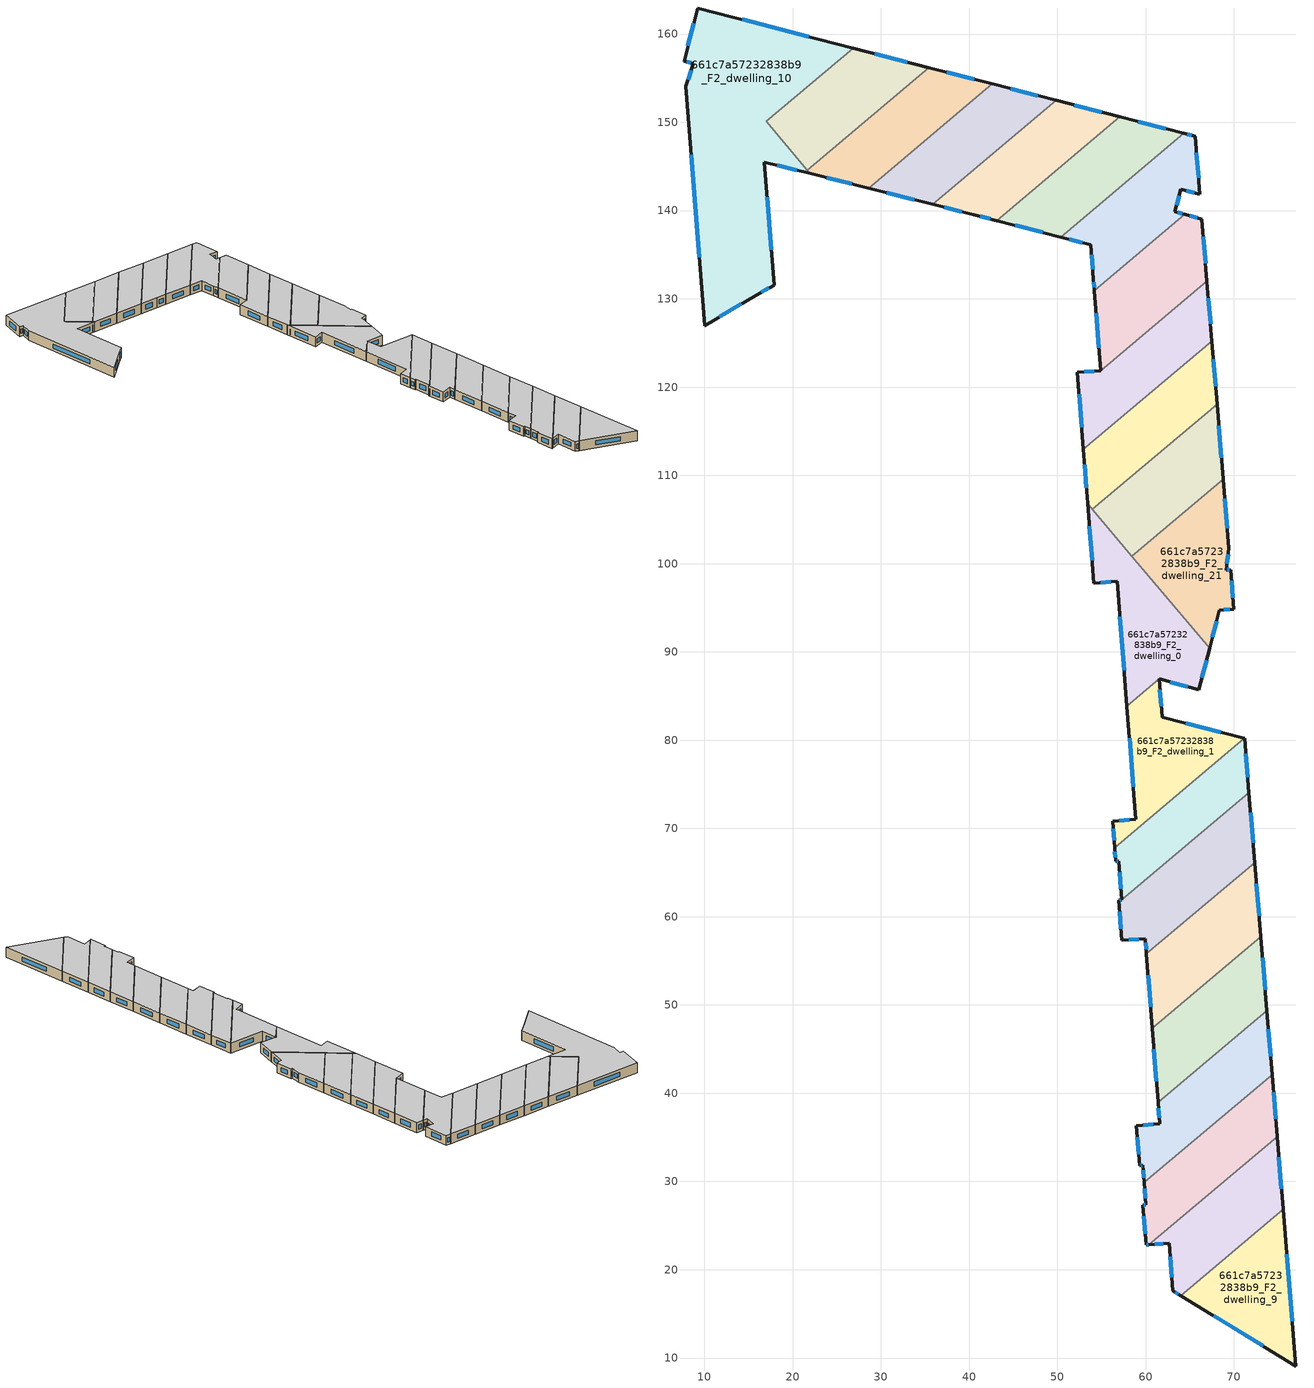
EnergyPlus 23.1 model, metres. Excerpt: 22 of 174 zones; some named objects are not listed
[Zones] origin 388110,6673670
661c7a57232838b9_F2_dwelling_0
 floor to 661c7a57232838b9_F1_dwelling_0 (EU_floor_Construction): 56.77,97.99 54.13,97.79 53.42,106.83 67.24,90.41 66.03,85.7 61.51,86.93 57.88,83.87 z6
 wall outside (EU_wall_Construction): 61.51,86.93 66.03,85.7 67.24,90.41 / 53.42,106.83 54.13,97.79 56.77,97.99 57.88,83.87 z6:9
 wall to 661c7a57232838b9_F2_dwelling_1 (EU_wall_Construction): 57.88,83.87 61.51,86.93 z6:9
 wall to 661c7a57232838b9_F2_dwelling_21 (EU_wall_Construction): 67.24,90.41 58.44,100.86 z6:9
 wall to 661c7a57232838b9_F2_dwelling_19 (EU_wall_Construction): 53.97,106.18 53.42,106.83 z6:9
 wall to 661c7a57232838b9_F2_dwelling_20 (EU_wall_Construction): 58.44,100.86 53.97,106.18 z6:9
 window (EU_Window_Construction): 66.38,87.04 66.9,89.06 / 62.8,86.58 64.74,86.05 / 57.09,93.96 57.56,87.91 / 54.89,97.85 56.02,97.93 / 53.63,104.25 53.93,100.37 z6.86:8.14
 ceiling to 661c7a57232838b9_F3_dwelling_0 (EU_floor_Construction): 66.03,85.7 67.24,90.41 53.42,106.83 54.13,97.79 56.77,97.99 57.88,83.87 61.51,86.93 z9
661c7a57232838b9_F2_dwelling_1
 floor to 661c7a57232838b9_F1_dwelling_1 (EU_floor_Construction): 71.18,80.21 56.48,67.83 56.24,70.83 58.88,71.03 57.88,83.87 61.51,86.93 61.87,82.6 z6
 wall outside (EU_wall_Construction): 57.88,83.87 58.88,71.03 56.24,70.83 56.48,67.83 / 71.18,80.21 61.87,82.6 61.51,86.93 z6:9
 wall to 661c7a57232838b9_F2_dwelling_2 (EU_wall_Construction): 56.48,67.83 71.18,80.21 z6:9
 window (EU_Window_Construction): 58.13,70.97 57,70.89 / 58.17,80.2 58.6,74.7 / 61.77,83.84 61.62,85.69 / 68.52,80.89 64.53,81.92 / 56.31,69.97 56.41,68.69 z6.86:8.14
 ceiling to 661c7a57232838b9_F3_dwelling_1 (EU_floor_Construction): 71.18,80.21 61.87,82.6 61.51,86.93 57.88,83.87 58.88,71.03 56.24,70.83 56.48,67.83 z9
661c7a57232838b9_F2_dwelling_10
 floor to 661c7a57232838b9_F1_dwelling_10 (EU_floor_Construction): 26.88,158.41 17,150.09 21.96,144.21 16.8,145.5 17.89,131.55 15.88,130.43 10.03,126.97 7.91,154.09 8.76,156.66 7.69,156.93 9.24,162.95 z6
 wall outside (EU_wall_Construction): 26.88,158.41 9.24,162.95 7.69,156.93 8.76,156.66 7.91,154.09 10.03,126.97 15.88,130.43 17.89,131.55 16.8,145.5 21.96,144.21 z6:9
 wall to 661c7a57232838b9_F2_dwelling_11 (EU_wall_Construction): 21.63,144.6 17,150.09 26.88,158.41 z6:9
 wall to 661c7a57232838b9_F2_dwelling_12 (EU_wall_Construction): 21.96,144.21 21.63,144.6 z6:9
 window (EU_Window_Construction): 8.52,155.92 8.15,154.82 / 8,156.85 8.45,156.74 / 8.8,161.23 8.14,158.65 / 21.84,159.71 14.28,161.65 / 18.28,145.14 20.48,144.58 / 17.58,135.54 17.12,141.52 / 16.45,130.75 17.32,131.23 / 11.7,127.96 14.2,129.44 / 8.52,146.34 9.42,134.72 z6.86:8.14
 ceiling to 661c7a57232838b9_F3_dwelling_10 (EU_floor_Construction): 17.89,131.55 16.8,145.5 21.96,144.21 17,150.09 26.88,158.41 9.24,162.95 7.69,156.93 8.76,156.66 7.91,154.09 10.03,126.97 15.88,130.43 z9
661c7a57232838b9_F2_dwelling_11
 floor to 661c7a57232838b9_F1_dwelling_11 (EU_floor_Construction): 35.42,156.2 21.63,144.6 17,150.09 26.88,158.41 z6
 wall outside (EU_wall_Construction): 35.42,156.2 26.88,158.41 z6:9
 wall to 661c7a57232838b9_F2_dwelling_12 (EU_wall_Construction): 21.63,144.6 35.42,156.2 z6:9
 window (EU_Window_Construction): 32.98,156.83 29.32,157.78 z6.86:8.14
 ceiling to 661c7a57232838b9_F3_dwelling_11 (EU_floor_Construction): 35.42,156.2 26.88,158.41 17,150.09 21.63,144.6 z9
661c7a57232838b9_F2_dwelling_12
 floor to 661c7a57232838b9_F1_dwelling_12 (EU_floor_Construction): 42.62,154.35 28.6,142.54 21.96,144.21 21.63,144.6 35.42,156.2 z6
 wall outside (EU_wall_Construction): 42.62,154.35 35.42,156.2 / 21.96,144.21 28.6,142.54 z6:9
 wall to 661c7a57232838b9_F2_dwelling_13 (EU_wall_Construction): 28.6,142.54 42.62,154.35 z6:9
 window (EU_Window_Construction): 40.57,154.88 37.48,155.67 / 23.85,143.73 26.7,143.02 z6.86:8.14
 ceiling to 661c7a57232838b9_F3_dwelling_12 (EU_floor_Construction): 42.62,154.35 35.42,156.2 21.63,144.6 21.96,144.21 28.6,142.54 z9
661c7a57232838b9_F2_dwelling_13
 floor to 661c7a57232838b9_F1_dwelling_13 (EU_floor_Construction): 49.84,152.49 35.86,140.72 28.6,142.54 42.62,154.35 z6
 wall outside (EU_wall_Construction): 28.6,142.54 35.86,140.72 / 49.84,152.49 42.62,154.35 z6:9
 wall to 661c7a57232838b9_F2_dwelling_14 (EU_wall_Construction): 35.86,140.72 49.84,152.49 z6:9
 window (EU_Window_Construction): 30.68,142.02 33.79,141.24 / 47.78,153.02 44.69,153.82 z6.86:8.14
 ceiling to 661c7a57232838b9_F3_dwelling_13 (EU_floor_Construction): 49.84,152.49 42.62,154.35 28.6,142.54 35.86,140.72 z9
661c7a57232838b9_F2_dwelling_14
 floor to 661c7a57232838b9_F1_dwelling_14 (EU_floor_Construction): 57.08,150.62 43.13,138.87 40.51,139.55 35.86,140.72 49.84,152.49 z6
 wall outside (EU_wall_Construction): 57.08,150.62 49.84,152.49 / 35.86,140.72 40.51,139.55 43.13,138.87 z6:9
 wall to 661c7a57232838b9_F2_dwelling_15 (EU_wall_Construction): 43.13,138.87 57.08,150.62 z6:9
 window (EU_Window_Construction): 55.02,151.15 51.91,151.95 / 41.26,139.36 42.38,139.07 / 37.19,140.38 39.19,139.88 z6.86:8.14
 ceiling to 661c7a57232838b9_F3_dwelling_14 (EU_floor_Construction): 57.08,150.62 49.84,152.49 35.86,140.72 40.51,139.55 43.13,138.87 z9
661c7a57232838b9_F2_dwelling_15
 floor to 661c7a57232838b9_F1_dwelling_15 (EU_floor_Construction): 64.33,148.75 50.38,137.01 43.13,138.87 57.08,150.62 z6
 wall outside (EU_wall_Construction): 43.13,138.87 50.38,137.01 / 64.33,148.75 57.08,150.62 z6:9
 wall to 661c7a57232838b9_F2_dwelling_16 (EU_wall_Construction): 50.38,137.01 64.33,148.75 z6:9
 window (EU_Window_Construction): 45.2,138.34 48.31,137.54 / 62.26,149.28 59.15,150.08 z6.86:8.14
 ceiling to 661c7a57232838b9_F3_dwelling_15 (EU_floor_Construction): 64.33,148.75 57.08,150.62 43.13,138.87 50.38,137.01 z9
661c7a57232838b9_F2_dwelling_16
 floor to 661c7a57232838b9_F1_dwelling_16 (EU_floor_Construction): 65.6,148.42 66.14,141.86 63.98,142.44 63.3,139.88 64.44,139.56 54.19,130.93 54.09,132.26 53.79,136.13 50.38,137.01 64.33,148.75 z6
 wall outside (EU_wall_Construction): 64.44,139.56 63.3,139.88 63.98,142.44 66.14,141.86 65.6,148.42 64.33,148.75 / 50.38,137.01 53.79,136.13 54.09,132.26 54.19,130.93 z6:9
 wall to 661c7a57232838b9_F2_dwelling_17 (EU_wall_Construction): 54.19,130.93 64.44,139.56 z6:9
 window (EU_Window_Construction): 64.12,139.65 63.63,139.79 / 54.11,131.88 54.16,131.31 / 53.87,135.02 54,133.36 / 51.35,136.76 52.81,136.38 / 65.24,148.52 64.69,148.66 / 65.98,143.74 65.75,146.55 / 64.6,142.27 65.52,142.03 / 63.49,140.61 63.79,141.71 z6.86:8.14
 ceiling to 661c7a57232838b9_F3_dwelling_16 (EU_floor_Construction): 64.44,139.56 63.3,139.88 63.98,142.44 66.14,141.86 65.6,148.42 64.33,148.75 50.38,137.01 53.79,136.13 54.09,132.26 54.19,130.93 z9
661c7a57232838b9_F2_dwelling_17
 floor to 661c7a57232838b9_F1_dwelling_17 (EU_floor_Construction): 66.37,139.01 66.94,132.01 54.9,121.88 54.19,130.93 64.44,139.56 z6
 wall outside (EU_wall_Construction): 54.19,130.93 54.9,121.88 / 66.94,132.01 66.37,139.01 64.44,139.56 z6:9
 wall to 661c7a57232838b9_F2_dwelling_18 (EU_wall_Construction): 54.9,121.88 66.94,132.01 z6:9
 window (EU_Window_Construction): 54.39,128.34 54.7,124.46 / 65.82,139.17 64.99,139.4 / 66.78,134.01 66.53,137.01 z6.86:8.14
 ceiling to 661c7a57232838b9_F3_dwelling_17 (EU_floor_Construction): 66.94,132.01 66.37,139.01 64.44,139.56 54.19,130.93 54.9,121.88 z9
661c7a57232838b9_F2_dwelling_18
 floor to 661c7a57232838b9_F1_dwelling_18 (EU_floor_Construction): 66.94,132.01 67.5,125.22 52.94,112.97 52.26,121.67 54.9,121.88 z6
 wall outside (EU_wall_Construction): 54.9,121.88 52.26,121.67 52.94,112.97 / 67.5,125.22 66.94,132.01 z6:9
 wall to 661c7a57232838b9_F2_dwelling_19 (EU_wall_Construction): 52.94,112.97 67.5,125.22 z6:9
 window (EU_Window_Construction): 52.46,119.18 52.75,115.45 / 54.15,121.82 53.02,121.73 / 67.34,127.16 67.1,130.07 z6.86:8.14
 ceiling to 661c7a57232838b9_F3_dwelling_18 (EU_floor_Construction): 67.5,125.22 66.94,132.01 54.9,121.88 52.26,121.67 52.94,112.97 z9
661c7a57232838b9_F2_dwelling_19
 floor to 661c7a57232838b9_F1_dwelling_19 (EU_floor_Construction): 67.5,125.22 68.09,118.07 53.97,106.18 53.42,106.83 52.94,112.97 z6
 wall outside (EU_wall_Construction): 52.94,112.97 53.42,106.83 / 68.09,118.07 67.5,125.22 z6:9
 wall to 661c7a57232838b9_F2_dwelling_20 (EU_wall_Construction): 53.97,106.18 68.09,118.07 z6:9
 window (EU_Window_Construction): 53.08,111.21 53.29,108.58 / 67.92,120.11 67.67,123.18 z6.86:8.14
 ceiling to 661c7a57232838b9_F3_dwelling_19 (EU_floor_Construction): 68.09,118.07 67.5,125.22 52.94,112.97 53.42,106.83 53.97,106.18 z9
661c7a57232838b9_F2_dwelling_2
 floor to 661c7a57232838b9_F1_dwelling_2 (EU_floor_Construction): 71.19,80.2 71.7,74.03 57.29,61.9 56.95,66.29 56.6,66.26 56.48,67.83 71.18,80.21 z6
 wall outside (EU_wall_Construction): 56.48,67.83 56.6,66.26 56.95,66.29 57.29,61.9 / 71.7,74.03 71.19,80.2 71.18,80.21 z6:9
 wall to 661c7a57232838b9_F2_dwelling_3 (EU_wall_Construction): 57.29,61.9 71.7,74.03 z6:9
 window (EU_Window_Construction): 57.05,65.04 57.19,63.15 / 56.7,66.27 56.85,66.28 / 56.51,67.38 56.56,66.71 / 71.56,75.79 71.34,78.44 z6.86:8.14
 ceiling to 661c7a57232838b9_F3_dwelling_2 (EU_floor_Construction): 71.7,74.03 71.19,80.2 71.18,80.21 56.48,67.83 56.6,66.26 56.95,66.29 57.29,61.9 z9
661c7a57232838b9_F2_dwelling_20
 floor to 661c7a57232838b9_F1_dwelling_20 (EU_floor_Construction): 68.09,118.07 68.79,109.57 58.44,100.86 53.97,106.18 z6
 wall outside (EU_wall_Construction): 68.79,109.57 68.09,118.07 z6:9
 wall to 661c7a57232838b9_F2_dwelling_21 (EU_wall_Construction): 58.44,100.86 68.79,109.57 z6:9
 window (EU_Window_Construction): 68.59,112 68.29,115.64 z6.86:8.14
 ceiling to 661c7a57232838b9_F3_dwelling_20 (EU_floor_Construction): 68.79,109.57 68.09,118.07 53.97,106.18 58.44,100.86 z9
661c7a57232838b9_F2_dwelling_21
 floor to 661c7a57232838b9_F1_dwelling_21 (EU_floor_Construction): 68.79,109.57 69.43,101.76 69.12,99.28 69.61,99.31 69.99,94.85 68.35,94.71 67.24,90.41 58.44,100.86 z6
 wall outside (EU_wall_Construction): 67.24,90.41 68.35,94.71 69.99,94.85 69.61,99.31 69.12,99.28 69.43,101.76 68.79,109.57 z6:9
 window (EU_Window_Construction): 69.88,96.13 69.72,98.04 / 68.82,94.75 69.52,94.81 / 67.56,91.64 68.03,93.49 / 69.24,103.99 68.97,107.34 / 69.21,99.99 69.34,101.05 / 69.47,99.3 69.26,99.29 z6.86:8.14
 ceiling to 661c7a57232838b9_F3_dwelling_21 (EU_floor_Construction): 67.24,90.41 68.35,94.71 69.99,94.85 69.61,99.31 69.12,99.28 69.43,101.76 68.79,109.57 58.44,100.86 z9
661c7a57232838b9_F2_dwelling_3
 floor to 661c7a57232838b9_F1_dwelling_3 (EU_floor_Construction): 71.7,74.03 72.35,66.12 60.08,55.79 59.94,57.52 57.3,57.31 56.94,61.87 57.29,61.9 z6
 wall outside (EU_wall_Construction): 57.29,61.9 56.94,61.87 57.3,57.31 59.94,57.52 60.08,55.79 / 72.35,66.12 71.7,74.03 z6:9
 wall to 661c7a57232838b9_F2_dwelling_4 (EU_wall_Construction): 60.08,55.79 72.35,66.12 z6:9
 window (EU_Window_Construction): 59.98,57.02 60.04,56.28 / 58.05,57.37 59.19,57.46 / 57.04,60.57 57.2,58.61 / 57.19,61.89 57.04,61.88 / 72.16,68.38 71.89,71.77 z6.86:8.14
 ceiling to 661c7a57232838b9_F3_dwelling_3 (EU_floor_Construction): 72.35,66.12 71.7,74.03 57.29,61.9 56.94,61.87 57.3,57.31 59.94,57.52 60.08,55.79 z9
661c7a57232838b9_F2_dwelling_4
 floor to 661c7a57232838b9_F1_dwelling_4 (EU_floor_Construction): 72.35,66.12 73.04,57.72 60.74,47.37 60.08,55.79 z6
 wall outside (EU_wall_Construction): 73.04,57.72 72.35,66.12 / 60.08,55.79 60.74,47.37 z6:9
 wall to 661c7a57232838b9_F2_dwelling_5 (EU_wall_Construction): 60.74,47.37 73.04,57.72 z6:9
 window (EU_Window_Construction): 72.84,60.12 72.55,63.72 / 60.26,53.38 60.55,49.77 z6.86:8.14
 ceiling to 661c7a57232838b9_F3_dwelling_4 (EU_floor_Construction): 73.04,57.72 72.35,66.12 60.08,55.79 60.74,47.37 z9
661c7a57232838b9_F2_dwelling_5
 floor to 661c7a57232838b9_F1_dwelling_5 (EU_floor_Construction): 73.04,57.72 73.72,49.35 61.39,38.97 60.74,47.37 z6
 wall outside (EU_wall_Construction): 73.72,49.35 73.04,57.72 / 60.74,47.37 61.39,38.97 z6:9
 wall to 661c7a57232838b9_F2_dwelling_6 (EU_wall_Construction): 61.39,38.97 73.72,49.35 z6:9
 window (EU_Window_Construction): 73.53,51.74 73.23,55.33 / 60.92,44.97 61.21,41.37 z6.86:8.14
 ceiling to 661c7a57232838b9_F3_dwelling_5 (EU_floor_Construction): 73.72,49.35 73.04,57.72 60.74,47.37 61.39,38.97 z9
661c7a57232838b9_F2_dwelling_6
 floor to 661c7a57232838b9_F1_dwelling_6 (EU_floor_Construction): 73.72,49.35 74.32,42.09 59.82,29.89 59.66,31.83 59.32,31.8 58.94,36.32 61.58,36.54 61.39,38.97 z6
 wall outside (EU_wall_Construction): 61.39,38.97 61.58,36.54 58.94,36.32 59.32,31.8 59.66,31.83 59.82,29.89 / 74.32,42.09 73.72,49.35 z6:9
 wall to 661c7a57232838b9_F2_dwelling_7 (EU_wall_Construction): 59.82,29.89 74.32,42.09 z6:9
 window (EU_Window_Construction): 59.41,31.81 59.56,31.82 / 59.05,35.03 59.21,33.09 / 60.83,36.47 59.7,36.38 / 61.45,38.27 61.53,37.23 / 74.15,44.16 73.89,47.27 / 59.71,31.27 59.78,30.44 z6.86:8.14
 ceiling to 661c7a57232838b9_F3_dwelling_6 (EU_floor_Construction): 74.32,42.09 73.72,49.35 61.39,38.97 61.58,36.54 58.94,36.32 59.32,31.8 59.66,31.83 59.82,29.89 z9
661c7a57232838b9_F2_dwelling_7
 floor to 661c7a57232838b9_F1_dwelling_7 (EU_floor_Construction): 74.32,42.09 74.9,35.08 60.35,22.83 60.05,22.81 59.68,27.33 60.03,27.36 59.82,29.89 z6
 wall outside (EU_wall_Construction): 59.82,29.89 60.03,27.36 59.68,27.33 60.05,22.81 60.35,22.83 / 74.9,35.08 74.32,42.09 z6:9
 wall to 661c7a57232838b9_F2_dwelling_8 (EU_wall_Construction): 60.35,22.83 74.9,35.08 z6:9
 window (EU_Window_Construction): 59.79,26.04 59.95,24.1 / 59.93,27.35 59.78,27.34 / 59.88,29.17 59.97,28.08 / 74.73,37.08 74.48,40.09 / 60.14,22.81 60.26,22.82 z6.86:8.14
 ceiling to 661c7a57232838b9_F3_dwelling_7 (EU_floor_Construction): 74.9,35.08 74.32,42.09 59.82,29.89 60.03,27.36 59.68,27.33 60.05,22.81 60.35,22.83 z9
661c7a57232838b9_F2_dwelling_8
 floor to 661c7a57232838b9_F1_dwelling_8 (EU_floor_Construction): 74.9,35.08 75.57,26.85 63.95,17.07 63.09,17.59 62.64,23.02 60.35,22.83 z6
 wall outside (EU_wall_Construction): 60.35,22.83 62.64,23.02 63.09,17.59 63.95,17.07 / 75.57,26.85 74.9,35.08 z6:9
 wall to 661c7a57232838b9_F2_dwelling_9 (EU_wall_Construction): 63.95,17.07 75.57,26.85 z6:9
 window (EU_Window_Construction): 62.77,21.47 62.96,19.14 / 61,22.88 61.99,22.97 / 75.38,29.2 75.09,32.73 / 63.33,17.44 63.7,17.22 z6.86:8.14
 ceiling to 661c7a57232838b9_F3_dwelling_8 (EU_floor_Construction): 75.57,26.85 74.9,35.08 60.35,22.83 62.64,23.02 63.09,17.59 63.95,17.07 z9
661c7a57232838b9_F2_dwelling_9
 floor to 661c7a57232838b9_F1_dwelling_9 (EU_floor_Construction): 75.57,26.85 77.03,9.09 63.95,17.07 z6
 wall outside (EU_wall_Construction): 63.95,17.07 77.03,9.09 75.57,26.85 z6:9
 window (EU_Window_Construction): 76.61,14.17 75.99,21.78 / 67.69,14.79 73.29,11.37 z6.86:8.14
 ceiling to 661c7a57232838b9_F3_dwelling_9 (EU_floor_Construction): 77.03,9.09 75.57,26.85 63.95,17.07 z9
[Building]
EU S2 Campaign: North Axis=0; Terrain=City; Solar Distribution=FullExterior
[Site:Location]
Helsinki-Vantaa.AP: Latitude=60.317; Longitude=24.963; Time Zone=2; Elevation=54.6
[SizingPeriod:WeatherFileDays]
AnnualSizingPeriod: Begin Month=1; Begin Day of Month=1; End Month=12; End Day of Month=31; Day of Week for Start Day=Monday; Use Weather File Daylight Saving Period=No; Use Weather File Rain and Snow Indicators=No
[MATERIAL]
EU_InternalMass_Material: Roughness=MediumRough; Thickness=0.1; Conductivity=1; Density=1800; Specific Heat=900; Thermal Absorptance=0.9; Solar Absorptance=0.7; Visible Absorptance=0.7
[MATERIAL:NOMASS] Roughness=MediumRough; Thermal Absorptance=0.9; Solar Absorptance=0.7; Visible Absorptance=0.7
Name | Thermal Resistance
EU_wall_NoMass | 5.91765
EU_floor_NoMass | 6.2875
[WINDOWMATERIAL:SIMPLEGLAZINGSYSTEM]
EU_Window_SimpleGlazing: UFactor=0.994035; Solar Heat Gain Coefficient=0.7; Visible Transmittance=0.7
[CONSTRUCTION]
EU_wall_Construction: EU_wall_NoMass
EU_floor_Construction: EU_floor_NoMass
EU_Window_Construction: EU_Window_SimpleGlazing
EU_InternalMass_Construction: EU_InternalMass_Material
[ZONE] Type=1; Multiplier=1; Ceiling Height=autocalculate; Floor Area=autocalculate; Part of Total Floor Area=Yes
Name | Volume
661c7a57232838b9_F2_dwelling_0 | 372.787
661c7a57232838b9_F2_dwelling_1 | 310.259
661c7a57232838b9_F2_dwelling_10 | 1025.71
661c7a57232838b9_F2_dwelling_11 | 333.494
661c7a57232838b9_F2_dwelling_12 | 333.448
661c7a57232838b9_F2_dwelling_13 | 333.477
661c7a57232838b9_F2_dwelling_14 | 333.467
661c7a57232838b9_F2_dwelling_15 | 333.461
661c7a57232838b9_F2_dwelling_16; 661c7a57232838b9_F2_dwelling_20 | 333.454
661c7a57232838b9_F2_dwelling_17 | 342.512
661c7a57232838b9_F2_dwelling_18 | 324.379
661c7a57232838b9_F2_dwelling_19 | 333.507
661c7a57232838b9_F2_dwelling_2 | 287.609
661c7a57232838b9_F2_dwelling_21 | 333.459
661c7a57232838b9_F2_dwelling_3 | 353.043
661c7a57232838b9_F2_dwelling_4 | 330.923
661c7a57232838b9_F2_dwelling_5 | 330.904
661c7a57232838b9_F2_dwelling_6 | 330.911
661c7a57232838b9_F2_dwelling_7 | 330.955
661c7a57232838b9_F2_dwelling_8 | 330.946
661c7a57232838b9_F2_dwelling_9 | 330.895
[INTERNALMASS] Construction=EU_InternalMass_Construction
Name | Zone or ZoneList | Surface Area
661c7a57232838b9_F2_dwelling_0_EU_InternalMass | 661c7a57232838b9_F2_dwelling_0 | 124.261
661c7a57232838b9_F2_dwelling_1_EU_InternalMass | 661c7a57232838b9_F2_dwelling_1 | 103.426
661c7a57232838b9_F2_dwelling_2_EU_InternalMass | 661c7a57232838b9_F2_dwelling_2 | 95.8591
661c7a57232838b9_F2_dwelling_3_EU_InternalMass | 661c7a57232838b9_F2_dwelling_3 | 117.679
661c7a57232838b9_F2_dwelling_4_EU_InternalMass | 661c7a57232838b9_F2_dwelling_4 | 110.308
661c7a57232838b9_F2_dwelling_5_EU_InternalMass | 661c7a57232838b9_F2_dwelling_5 | 110.301
661c7a57232838b9_F2_dwelling_6_EU_InternalMass | 661c7a57232838b9_F2_dwelling_6 | 110.304
661c7a57232838b9_F2_dwelling_7_EU_InternalMass | 661c7a57232838b9_F2_dwelling_7 | 110.318
661c7a57232838b9_F2_dwelling_8_EU_InternalMass | 661c7a57232838b9_F2_dwelling_8 | 110.316
661c7a57232838b9_F2_dwelling_9_EU_InternalMass | 661c7a57232838b9_F2_dwelling_9 | 110.298
661c7a57232838b9_F2_dwelling_10_EU_InternalMass | 661c7a57232838b9_F2_dwelling_10 | 341.895
661c7a57232838b9_F2_dwelling_11_EU_InternalMass | 661c7a57232838b9_F2_dwelling_11 | 111.165
661c7a57232838b9_F2_dwelling_12_EU_InternalMass | 661c7a57232838b9_F2_dwelling_12 | 111.149
661c7a57232838b9_F2_dwelling_13_EU_InternalMass | 661c7a57232838b9_F2_dwelling_13 | 111.159
661c7a57232838b9_F2_dwelling_14_EU_InternalMass | 661c7a57232838b9_F2_dwelling_14 | 111.156
661c7a57232838b9_F2_dwelling_15_EU_InternalMass | 661c7a57232838b9_F2_dwelling_15 | 111.154
661c7a57232838b9_F2_dwelling_16_EU_InternalMass | 661c7a57232838b9_F2_dwelling_16 | 111.151
661c7a57232838b9_F2_dwelling_17_EU_InternalMass | 661c7a57232838b9_F2_dwelling_17 | 114.171
661c7a57232838b9_F2_dwelling_18_EU_InternalMass | 661c7a57232838b9_F2_dwelling_18 | 108.126
661c7a57232838b9_F2_dwelling_19_EU_InternalMass | 661c7a57232838b9_F2_dwelling_19 | 111.169
661c7a57232838b9_F2_dwelling_20_EU_InternalMass | 661c7a57232838b9_F2_dwelling_20 | 111.151
661c7a57232838b9_F2_dwelling_21_EU_InternalMass | 661c7a57232838b9_F2_dwelling_21 | 111.153
[OTHEREQUIPMENT] Fuel Type=Electricity; Design Level Calculation Method=Watts/Area; Power per Zone Floor Area=1; Fraction Latent=0; Fraction Radiant=0; Fraction Lost=0; Carbon Dioxide Generation Rate=0; EndUse Subcategory=EU_Step8_InternalGains
Name | Zone or ZoneList or Space or SpaceList | Schedule
EU_Step8_InternalGain_661c7a57232838b9_F2_dwelling_0_f000 | 661c7a57232838b9_F2_dwelling_0 | EU_Step8_GainSchedule_661c7a57232838b9_F2_dwelling_0_f000
EU_Step8_InternalGain_661c7a57232838b9_F2_dwelling_1_f000 | 661c7a57232838b9_F2_dwelling_1 | EU_Step8_GainSchedule_661c7a57232838b9_F2_dwelling_1_f000
EU_Step8_InternalGain_661c7a57232838b9_F2_dwelling_2_f000 | 661c7a57232838b9_F2_dwelling_2 | EU_Step8_GainSchedule_661c7a57232838b9_F2_dwelling_2_f000
EU_Step8_InternalGain_661c7a57232838b9_F2_dwelling_3_f000 | 661c7a57232838b9_F2_dwelling_3 | EU_Step8_GainSchedule_661c7a57232838b9_F2_dwelling_3_f000
EU_Step8_InternalGain_661c7a57232838b9_F2_dwelling_4_f000 | 661c7a57232838b9_F2_dwelling_4 | EU_Step8_GainSchedule_661c7a57232838b9_F2_dwelling_4_f000
EU_Step8_InternalGain_661c7a57232838b9_F2_dwelling_5_f000 | 661c7a57232838b9_F2_dwelling_5 | EU_Step8_GainSchedule_661c7a57232838b9_F2_dwelling_5_f000
EU_Step8_InternalGain_661c7a57232838b9_F2_dwelling_6_f000 | 661c7a57232838b9_F2_dwelling_6 | EU_Step8_GainSchedule_661c7a57232838b9_F2_dwelling_6_f000
EU_Step8_InternalGain_661c7a57232838b9_F2_dwelling_7_f000 | 661c7a57232838b9_F2_dwelling_7 | EU_Step8_GainSchedule_661c7a57232838b9_F2_dwelling_7_f000
EU_Step8_InternalGain_661c7a57232838b9_F2_dwelling_8_f000 | 661c7a57232838b9_F2_dwelling_8 | EU_Step8_GainSchedule_661c7a57232838b9_F2_dwelling_8_f000
EU_Step8_InternalGain_661c7a57232838b9_F2_dwelling_9_f000 | 661c7a57232838b9_F2_dwelling_9 | EU_Step8_GainSchedule_661c7a57232838b9_F2_dwelling_9_f000
EU_Step8_InternalGain_661c7a57232838b9_F2_dwelling_10_f000 | 661c7a57232838b9_F2_dwelling_10 | EU_Step8_GainSchedule_661c7a57232838b9_F2_dwelling_10_f000
EU_Step8_InternalGain_661c7a57232838b9_F2_dwelling_11_f000 | 661c7a57232838b9_F2_dwelling_11 | EU_Step8_GainSchedule_661c7a57232838b9_F2_dwelling_11_f000
EU_Step8_InternalGain_661c7a57232838b9_F2_dwelling_12_f000 | 661c7a57232838b9_F2_dwelling_12 | EU_Step8_GainSchedule_661c7a57232838b9_F2_dwelling_12_f000
EU_Step8_InternalGain_661c7a57232838b9_F2_dwelling_13_f000 | 661c7a57232838b9_F2_dwelling_13 | EU_Step8_GainSchedule_661c7a57232838b9_F2_dwelling_13_f000
EU_Step8_InternalGain_661c7a57232838b9_F2_dwelling_14_f000 | 661c7a57232838b9_F2_dwelling_14 | EU_Step8_GainSchedule_661c7a57232838b9_F2_dwelling_14_f000
EU_Step8_InternalGain_661c7a57232838b9_F2_dwelling_15_f000 | 661c7a57232838b9_F2_dwelling_15 | EU_Step8_GainSchedule_661c7a57232838b9_F2_dwelling_15_f000
EU_Step8_InternalGain_661c7a57232838b9_F2_dwelling_16_f000 | 661c7a57232838b9_F2_dwelling_16 | EU_Step8_GainSchedule_661c7a57232838b9_F2_dwelling_16_f000
EU_Step8_InternalGain_661c7a57232838b9_F2_dwelling_17_f000 | 661c7a57232838b9_F2_dwelling_17 | EU_Step8_GainSchedule_661c7a57232838b9_F2_dwelling_17_f000
EU_Step8_InternalGain_661c7a57232838b9_F2_dwelling_18_f000 | 661c7a57232838b9_F2_dwelling_18 | EU_Step8_GainSchedule_661c7a57232838b9_F2_dwelling_18_f000
EU_Step8_InternalGain_661c7a57232838b9_F2_dwelling_19_f000 | 661c7a57232838b9_F2_dwelling_19 | EU_Step8_GainSchedule_661c7a57232838b9_F2_dwelling_19_f000
EU_Step8_InternalGain_661c7a57232838b9_F2_dwelling_20_f000 | 661c7a57232838b9_F2_dwelling_20 | EU_Step8_GainSchedule_661c7a57232838b9_F2_dwelling_20_f000
EU_Step8_InternalGain_661c7a57232838b9_F2_dwelling_21_f000 | 661c7a57232838b9_F2_dwelling_21 | EU_Step8_GainSchedule_661c7a57232838b9_F2_dwelling_21_f000
[ZONEVENTILATION:DESIGNFLOWRATE] Schedule=EU_AlwaysOn; Design Flow Rate Calculation Method=AirChanges/Hour; Air Changes per Hour=0.596421; Ventilation Type=Natural; Fan Pressure Rise=0; Fan Total Efficiency=1; Constant Term Coefficient=1; Temperature Term Coefficient=0; Velocity Term Coefficient=0; Velocity Squared Term Coefficient=0; Minimum Indoor Temperature=-100; Maximum Indoor Temperature=100; Delta Temperature=-100; Minimum Outdoor Temperature=-100; Maximum Outdoor Temperature=100; Maximum Wind Speed=40
Name | Zone or ZoneList or Space or SpaceList
EU_ConstantAir_661c7a57232838b9_F2_dwelling_0 | 661c7a57232838b9_F2_dwelling_0
EU_ConstantAir_661c7a57232838b9_F2_dwelling_1 | 661c7a57232838b9_F2_dwelling_1
EU_ConstantAir_661c7a57232838b9_F2_dwelling_2 | 661c7a57232838b9_F2_dwelling_2
EU_ConstantAir_661c7a57232838b9_F2_dwelling_3 | 661c7a57232838b9_F2_dwelling_3
EU_ConstantAir_661c7a57232838b9_F2_dwelling_4 | 661c7a57232838b9_F2_dwelling_4
EU_ConstantAir_661c7a57232838b9_F2_dwelling_5 | 661c7a57232838b9_F2_dwelling_5
EU_ConstantAir_661c7a57232838b9_F2_dwelling_6 | 661c7a57232838b9_F2_dwelling_6
EU_ConstantAir_661c7a57232838b9_F2_dwelling_7 | 661c7a57232838b9_F2_dwelling_7
EU_ConstantAir_661c7a57232838b9_F2_dwelling_8 | 661c7a57232838b9_F2_dwelling_8
EU_ConstantAir_661c7a57232838b9_F2_dwelling_9 | 661c7a57232838b9_F2_dwelling_9
EU_ConstantAir_661c7a57232838b9_F2_dwelling_10 | 661c7a57232838b9_F2_dwelling_10
EU_ConstantAir_661c7a57232838b9_F2_dwelling_11 | 661c7a57232838b9_F2_dwelling_11
EU_ConstantAir_661c7a57232838b9_F2_dwelling_12 | 661c7a57232838b9_F2_dwelling_12
EU_ConstantAir_661c7a57232838b9_F2_dwelling_13 | 661c7a57232838b9_F2_dwelling_13
EU_ConstantAir_661c7a57232838b9_F2_dwelling_14 | 661c7a57232838b9_F2_dwelling_14
EU_ConstantAir_661c7a57232838b9_F2_dwelling_15 | 661c7a57232838b9_F2_dwelling_15
EU_ConstantAir_661c7a57232838b9_F2_dwelling_16 | 661c7a57232838b9_F2_dwelling_16
EU_ConstantAir_661c7a57232838b9_F2_dwelling_17 | 661c7a57232838b9_F2_dwelling_17
EU_ConstantAir_661c7a57232838b9_F2_dwelling_18 | 661c7a57232838b9_F2_dwelling_18
EU_ConstantAir_661c7a57232838b9_F2_dwelling_19 | 661c7a57232838b9_F2_dwelling_19
EU_ConstantAir_661c7a57232838b9_F2_dwelling_20 | 661c7a57232838b9_F2_dwelling_20
EU_ConstantAir_661c7a57232838b9_F2_dwelling_21 | 661c7a57232838b9_F2_dwelling_21
[HVACTEMPLATE:ZONE:IDEALLOADSAIRSYSTEM] System Availability Schedule=EU_AlwaysOn; Maximum Heating Supply Air Temperature=50; Minimum Cooling Supply Air Temperature=13; Maximum Heating Supply Air Humidity Ratio=0.0156; Minimum Cooling Supply Air Humidity Ratio=0.0077; Heating Limit=NoLimit; Cooling Limit=NoLimit; Heating Availability Schedule=EU_AlwaysOn; Cooling Availability Schedule=EU_CoolingOff; Dehumidification Control Type=ConstantSensibleHeatRatio; Cooling Sensible Heat Ratio=0.7; Dehumidification Setpoint=60; Humidification Control Type=None; Humidification Setpoint=30; Outdoor Air Method=None; Outdoor Air Flow Rate per Person=0.00944; Outdoor Air Flow Rate per Zone Floor Area=0; Outdoor Air Flow Rate per Zone=0; Demand Controlled Ventilation Type=None; Outdoor Air Economizer Type=NoEconomizer; Heat Recovery Type=None; Sensible Heat Recovery Effectiveness=0.7; Latent Heat Recovery Effectiveness=0.65
Name | Template Thermostat
661c7a57232838b9_F2_dwelling_0 | EU_HeatOnly_661c7a57232838b9_F2_dwelling_0
661c7a57232838b9_F2_dwelling_1 | EU_HeatOnly_661c7a57232838b9_F2_dwelling_1
661c7a57232838b9_F2_dwelling_2 | EU_HeatOnly_661c7a57232838b9_F2_dwelling_2
661c7a57232838b9_F2_dwelling_3 | EU_HeatOnly_661c7a57232838b9_F2_dwelling_3
661c7a57232838b9_F2_dwelling_4 | EU_HeatOnly_661c7a57232838b9_F2_dwelling_4
661c7a57232838b9_F2_dwelling_5 | EU_HeatOnly_661c7a57232838b9_F2_dwelling_5
661c7a57232838b9_F2_dwelling_6 | EU_HeatOnly_661c7a57232838b9_F2_dwelling_6
661c7a57232838b9_F2_dwelling_7 | EU_HeatOnly_661c7a57232838b9_F2_dwelling_7
661c7a57232838b9_F2_dwelling_8 | EU_HeatOnly_661c7a57232838b9_F2_dwelling_8
661c7a57232838b9_F2_dwelling_9 | EU_HeatOnly_661c7a57232838b9_F2_dwelling_9
661c7a57232838b9_F2_dwelling_10 | EU_HeatOnly_661c7a57232838b9_F2_dwelling_10
661c7a57232838b9_F2_dwelling_11 | EU_HeatOnly_661c7a57232838b9_F2_dwelling_11
661c7a57232838b9_F2_dwelling_12 | EU_HeatOnly_661c7a57232838b9_F2_dwelling_12
661c7a57232838b9_F2_dwelling_13 | EU_HeatOnly_661c7a57232838b9_F2_dwelling_13
661c7a57232838b9_F2_dwelling_14 | EU_HeatOnly_661c7a57232838b9_F2_dwelling_14
661c7a57232838b9_F2_dwelling_15 | EU_HeatOnly_661c7a57232838b9_F2_dwelling_15
661c7a57232838b9_F2_dwelling_16 | EU_HeatOnly_661c7a57232838b9_F2_dwelling_16
661c7a57232838b9_F2_dwelling_17 | EU_HeatOnly_661c7a57232838b9_F2_dwelling_17
661c7a57232838b9_F2_dwelling_18 | EU_HeatOnly_661c7a57232838b9_F2_dwelling_18
661c7a57232838b9_F2_dwelling_19 | EU_HeatOnly_661c7a57232838b9_F2_dwelling_19
661c7a57232838b9_F2_dwelling_20 | EU_HeatOnly_661c7a57232838b9_F2_dwelling_20
661c7a57232838b9_F2_dwelling_21 | EU_HeatOnly_661c7a57232838b9_F2_dwelling_21
[SIZING:ZONE] Zone Cooling Design Supply Air Temperature Input Method=SupplyAirTemperature; Zone Cooling Design Supply Air Temperature=13; Zone Heating Design Supply Air Temperature Input Method=SupplyAirTemperature; Zone Heating Design Supply Air Temperature=50; Zone Cooling Design Supply Air Humidity Ratio=0.008; Zone Heating Design Supply Air Humidity Ratio=0.008; Cooling Design Air Flow Method=DesignDay; Cooling Design Air Flow Rate=0; Cooling Minimum Air Flow per Zone Floor Area=0.000762; Cooling Minimum Air Flow=0; Cooling Minimum Air Flow Fraction=0.2; Heating Design Air Flow Method=DesignDay; Heating Design Air Flow Rate=0; Heating Maximum Air Flow per Zone Floor Area=0.002032; Heating Maximum Air Flow=0.141576; Heating Maximum Air Flow Fraction=0.3; Account for Dedicated Outdoor Air System=No; Dedicated Outdoor Air System Control Strategy=NeutralSupplyAir; Dedicated Outdoor Air Low Setpoint Temperature for Design=autosize; Dedicated Outdoor Air High Setpoint Temperature for Design=autosize; Zone Load Sizing Method=Sensible Load Only No Latent Load; Zone Latent Cooling Design Supply Air Humidity Ratio Input Method=HumidityRatioDifference; Zone Cooling Design Supply Air Humidity Ratio Difference=0.005; Zone Latent Heating Design Supply Air Humidity Ratio Input Method=HumidityRatioDifference; Zone Humidification Design Supply Air Humidity Ratio Difference=0.005
661c7a57232838b9_F2_dwelling_0; 661c7a57232838b9_F2_dwelling_1; 661c7a57232838b9_F2_dwelling_2; 661c7a57232838b9_F2_dwelling_3; 661c7a57232838b9_F2_dwelling_4; 661c7a57232838b9_F2_dwelling_5; 661c7a57232838b9_F2_dwelling_6; 661c7a57232838b9_F2_dwelling_7; 661c7a57232838b9_F2_dwelling_8; 661c7a57232838b9_F2_dwelling_9; 661c7a57232838b9_F2_dwelling_10; 661c7a57232838b9_F2_dwelling_11; 661c7a57232838b9_F2_dwelling_12; 661c7a57232838b9_F2_dwelling_13; 661c7a57232838b9_F2_dwelling_14; 661c7a57232838b9_F2_dwelling_15; 661c7a57232838b9_F2_dwelling_16; 661c7a57232838b9_F2_dwelling_17; 661c7a57232838b9_F2_dwelling_18; 661c7a57232838b9_F2_dwelling_19; 661c7a57232838b9_F2_dwelling_20; 661c7a57232838b9_F2_dwelling_21
[SCHEDULE:CONSTANT]
Name | Hourly Value
EU_AlwaysOn | 1
EU_CoolingOff | 0
[SCHEDULE:FILE] Column Number=1; Rows to Skip at Top=0; Number of Hours of Data=8760; Column Separator=Comma; Interpolate to Timestep=No; Minutes per Item=60; Adjust Schedule for Daylight Savings=Yes
Name | File
EU_Step8_GainSchedule_661c7a57232838b9_F2_dwelling_0_f000 | ../../schedules/661c7a57232838b9/661c7a57232838b9_F2_dwelling_0_f000_gain.csv
EU_Step8_GainSchedule_661c7a57232838b9_F2_dwelling_1_f000 | ../../schedules/661c7a57232838b9/661c7a57232838b9_F2_dwelling_1_f000_gain.csv
EU_Step8_GainSchedule_661c7a57232838b9_F2_dwelling_2_f000 | ../../schedules/661c7a57232838b9/661c7a57232838b9_F2_dwelling_2_f000_gain.csv
EU_Step8_GainSchedule_661c7a57232838b9_F2_dwelling_3_f000 | ../../schedules/661c7a57232838b9/661c7a57232838b9_F2_dwelling_3_f000_gain.csv
EU_Step8_GainSchedule_661c7a57232838b9_F2_dwelling_4_f000 | ../../schedules/661c7a57232838b9/661c7a57232838b9_F2_dwelling_4_f000_gain.csv
EU_Step8_GainSchedule_661c7a57232838b9_F2_dwelling_5_f000 | ../../schedules/661c7a57232838b9/661c7a57232838b9_F2_dwelling_5_f000_gain.csv
EU_Step8_GainSchedule_661c7a57232838b9_F2_dwelling_6_f000 | ../../schedules/661c7a57232838b9/661c7a57232838b9_F2_dwelling_6_f000_gain.csv
EU_Step8_GainSchedule_661c7a57232838b9_F2_dwelling_7_f000 | ../../schedules/661c7a57232838b9/661c7a57232838b9_F2_dwelling_7_f000_gain.csv
EU_Step8_GainSchedule_661c7a57232838b9_F2_dwelling_8_f000 | ../../schedules/661c7a57232838b9/661c7a57232838b9_F2_dwelling_8_f000_gain.csv
EU_Step8_GainSchedule_661c7a57232838b9_F2_dwelling_9_f000 | ../../schedules/661c7a57232838b9/661c7a57232838b9_F2_dwelling_9_f000_gain.csv
EU_Step8_GainSchedule_661c7a57232838b9_F2_dwelling_10_f000 | ../../schedules/661c7a57232838b9/661c7a57232838b9_F2_dwelling_10_f000_gain.csv
EU_Step8_GainSchedule_661c7a57232838b9_F2_dwelling_11_f000 | ../../schedules/661c7a57232838b9/661c7a57232838b9_F2_dwelling_11_f000_gain.csv
EU_Step8_GainSchedule_661c7a57232838b9_F2_dwelling_12_f000 | ../../schedules/661c7a57232838b9/661c7a57232838b9_F2_dwelling_12_f000_gain.csv
EU_Step8_GainSchedule_661c7a57232838b9_F2_dwelling_13_f000 | ../../schedules/661c7a57232838b9/661c7a57232838b9_F2_dwelling_13_f000_gain.csv
EU_Step8_GainSchedule_661c7a57232838b9_F2_dwelling_14_f000 | ../../schedules/661c7a57232838b9/661c7a57232838b9_F2_dwelling_14_f000_gain.csv
EU_Step8_GainSchedule_661c7a57232838b9_F2_dwelling_15_f000 | ../../schedules/661c7a57232838b9/661c7a57232838b9_F2_dwelling_15_f000_gain.csv
EU_Step8_GainSchedule_661c7a57232838b9_F2_dwelling_16_f000 | ../../schedules/661c7a57232838b9/661c7a57232838b9_F2_dwelling_16_f000_gain.csv
EU_Step8_GainSchedule_661c7a57232838b9_F2_dwelling_17_f000 | ../../schedules/661c7a57232838b9/661c7a57232838b9_F2_dwelling_17_f000_gain.csv
EU_Step8_GainSchedule_661c7a57232838b9_F2_dwelling_18_f000 | ../../schedules/661c7a57232838b9/661c7a57232838b9_F2_dwelling_18_f000_gain.csv
EU_Step8_GainSchedule_661c7a57232838b9_F2_dwelling_19_f000 | ../../schedules/661c7a57232838b9/661c7a57232838b9_F2_dwelling_19_f000_gain.csv
EU_Step8_GainSchedule_661c7a57232838b9_F2_dwelling_20_f000 | ../../schedules/661c7a57232838b9/661c7a57232838b9_F2_dwelling_20_f000_gain.csv
EU_Step8_GainSchedule_661c7a57232838b9_F2_dwelling_21_f000 | ../../schedules/661c7a57232838b9/661c7a57232838b9_F2_dwelling_21_f000_gain.csv
